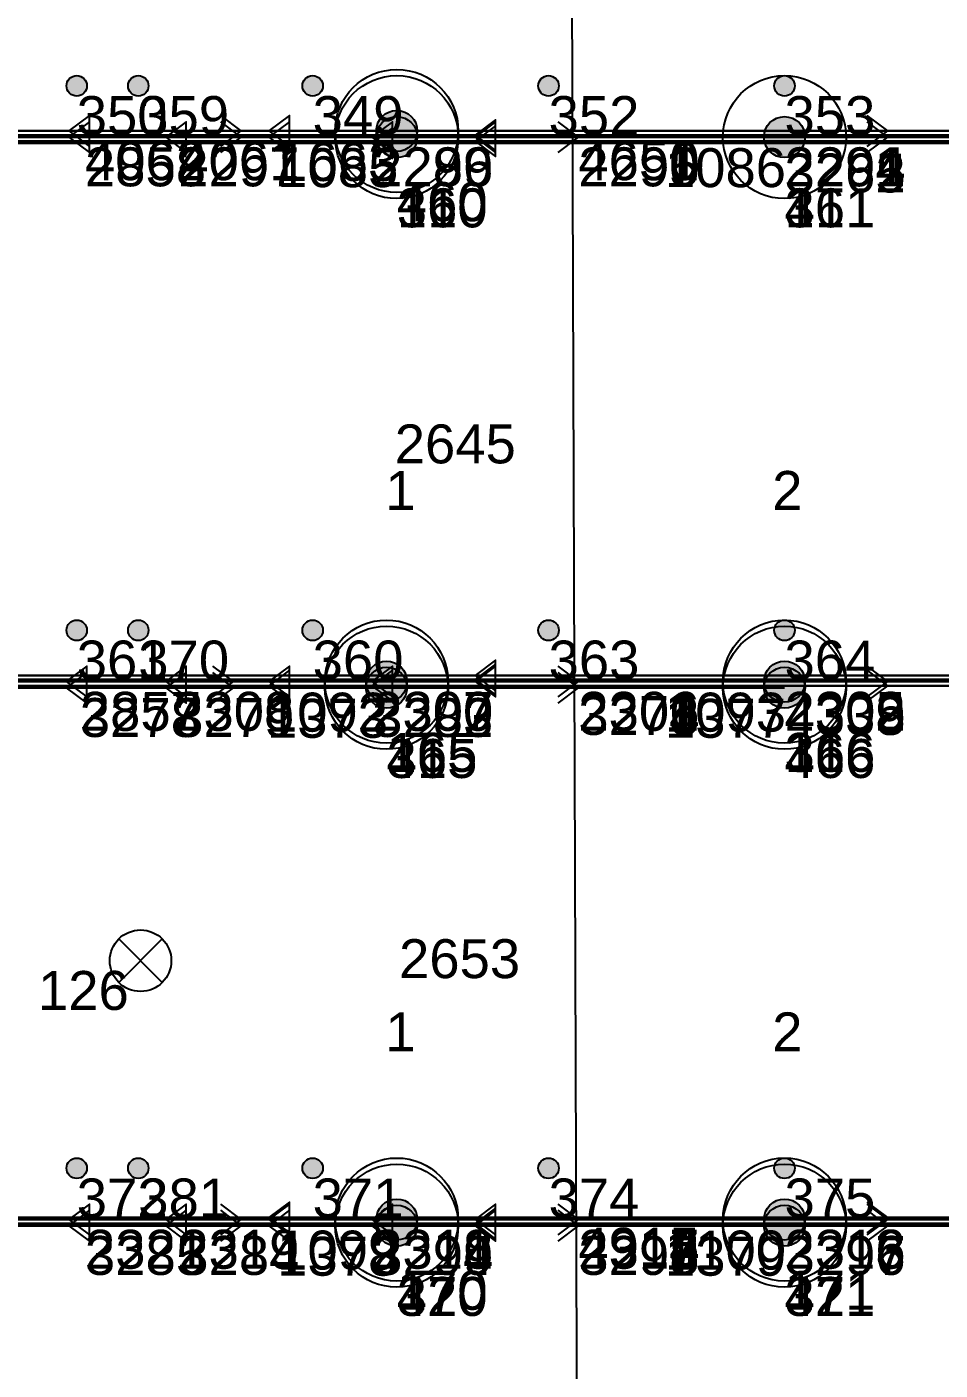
# Model space of a CAD drawing. Header units: millimetres. Extents: x 1508 to 209369, y 3688 to 146097.
# Drawn here: x 156937 to 161389, y 46276 to 52826 of the extents above; entities that cross this region are included whole.
import ezdxf

# ---------------------------------------------------------------- set-up
doc = ezdxf.new("R2010")
doc.units = ezdxf.units.MM
for name, color, linetype, true_color in [('Ndc8_Activity_DuiGao_Erceng', 1, 'Continuous', 0xff0000), ('Ndc8_Activity_DuiGao_ErcengID', 1, 'Continuous', 0xff0000), ('Ndc8_Activity_DuiGao_Sanceng', 1, 'Continuous', 0xff0000), ('Ndc8_Activity_DuiGao_SancengID', 1, 'Continuous', 0xff0000), ('Ndc8_Activity_DuiGao_Yiceng', 1, 'Continuous', 0xff0000), ('Ndc8_Activity_DuiGao_YicengID', 1, 'Continuous', 0xff0000), ('Ndc8_Cluster', 7, 'Continuous', 0x808000), ('Ndc8_Point', 7, 'Continuous', 0x000080), ('Ndc8_PointID', 7, 'Continuous', 0x000080), ('Ndc8_Reflector', 7, 'Continuous', 0x008000), ('Ndc8_ReflectorID', 7, 'Continuous', 0x008000), ('Ndc8_SD2_Bwd_LoadOperation', 5, 'Continuous', 0x0000ff), ('Ndc8_SD2_Bwd_LoadOperationID', 5, 'Continuous', 0x0000ff), ('Ndc8_SD2_Fwd_NoForkAutoAdjust', 5, 'Continuous', 0x0000ff), ('Ndc8_SD2_Fwd_NoForkAutoAdjustID', 5, 'Continuous', 0x0000ff), ('Ndc8_Spot', 1, 'Continuous', 0xff0000), ('Ndc8_SpotID', 1, 'Continuous', 0xff0000), ('Ndc8_Text', 7, 'Continuous', 0x000000)]:
    doc.layers.add(name, color=color, linetype=linetype, true_color=true_color)
doc.styles.add('Ndc8Style', font='arial.ttf', dxfattribs={"height": 0.2})

msp = doc.modelspace()

# ---------------------------------------------------------------- hatches: boundary and pattern name
at = {"layer": 'Ndc8_Point'}
h = msp.add_hatch(color=256, dxfattribs=at)
edge = h.paths.add_edge_path(flags=0)
edge.add_arc((158740, 52318), 100, 0, 360)
h = msp.add_hatch(color=256, dxfattribs=at)
edge = h.paths.add_edge_path(flags=0)
edge.add_arc((158740, 52288), 100, 0, 360)
h = msp.add_hatch(color=256, dxfattribs=at)
edge = h.paths.add_edge_path(flags=0)
edge.add_arc((160630, 52288), 100, 0, 360)
h = msp.add_hatch(color=256, dxfattribs=at)
edge = h.paths.add_edge_path(flags=0)
edge.add_arc((158690, 49633), 100, 0, 360)
h = msp.add_hatch(color=256, dxfattribs=at)
edge = h.paths.add_edge_path(flags=0)
edge.add_arc((160630, 49633), 100, 0, 360)
h = msp.add_hatch(color=256, dxfattribs=at)
edge = h.paths.add_edge_path(flags=0)
edge.add_arc((158690, 49603), 100, 0, 360)
h = msp.add_hatch(color=256, dxfattribs=at)
edge = h.paths.add_edge_path(flags=0)
edge.add_arc((160630, 49603), 100, 0, 360)
h = msp.add_hatch(color=256, dxfattribs=at)
edge = h.paths.add_edge_path(flags=0)
edge.add_arc((158740, 47010), 100, 0, 360)
h = msp.add_hatch(color=256, dxfattribs=at)
edge = h.paths.add_edge_path(flags=0)
edge.add_arc((160630, 47010), 100, 0, 360)
h = msp.add_hatch(color=256, dxfattribs=at)
edge = h.paths.add_edge_path(flags=0)
edge.add_arc((158740, 46980), 100, 0, 360)
h = msp.add_hatch(color=256, dxfattribs=at)
edge = h.paths.add_edge_path(flags=0)
edge.add_arc((160630, 46980), 100, 0, 360)
at = {"layer": 'Ndc8_Spot'}
h = msp.add_hatch(color=256, dxfattribs=at)
edge = h.paths.add_edge_path(flags=0)
edge.add_arc((157180, 52538), 50, 0, 360)
h = msp.add_hatch(color=256, dxfattribs=at)
edge = h.paths.add_edge_path(flags=0)
edge.add_arc((157480, 52538), 50, 0, 360)
h = msp.add_hatch(color=256, dxfattribs=at)
edge = h.paths.add_edge_path(flags=0)
edge.add_arc((158330, 52538), 50, 0, 360)
h = msp.add_hatch(color=256, dxfattribs=at)
edge = h.paths.add_edge_path(flags=0)
edge.add_arc((159480, 52538), 50, 0, 360)
h = msp.add_hatch(color=256, dxfattribs=at)
edge = h.paths.add_edge_path(flags=0)
edge.add_arc((160630, 52538), 50, 0, 360)
h = msp.add_hatch(color=256, dxfattribs=at)
edge = h.paths.add_edge_path(flags=0)
edge.add_arc((157180, 49883), 50, 0, 360)
h = msp.add_hatch(color=256, dxfattribs=at)
edge = h.paths.add_edge_path(flags=0)
edge.add_arc((157480, 49883), 50, 0, 360)
h = msp.add_hatch(color=256, dxfattribs=at)
edge = h.paths.add_edge_path(flags=0)
edge.add_arc((158330, 49883), 50, 0, 360)
h = msp.add_hatch(color=256, dxfattribs=at)
edge = h.paths.add_edge_path(flags=0)
edge.add_arc((159480, 49883), 50, 0, 360)
h = msp.add_hatch(color=256, dxfattribs=at)
edge = h.paths.add_edge_path(flags=0)
edge.add_arc((160630, 49883), 50, 0, 360)
h = msp.add_hatch(color=256, dxfattribs=at)
edge = h.paths.add_edge_path(flags=0)
edge.add_arc((157180, 47260), 50, 0, 360)
h = msp.add_hatch(color=256, dxfattribs=at)
edge = h.paths.add_edge_path(flags=0)
edge.add_arc((157480, 47260), 50, 0, 360)
h = msp.add_hatch(color=256, dxfattribs=at)
edge = h.paths.add_edge_path(flags=0)
edge.add_arc((158330, 47260), 50, 0, 360)
h = msp.add_hatch(color=256, dxfattribs=at)
edge = h.paths.add_edge_path(flags=0)
edge.add_arc((159480, 47260), 50, 0, 360)
h = msp.add_hatch(color=256, dxfattribs=at)
edge = h.paths.add_edge_path(flags=0)
edge.add_arc((160630, 47260), 50, 0, 360)

# ---------------------------------------------------------------- linework, layer by layer
at = {"layer": 'Ndc8_Activity_DuiGao_Erceng'}
for centre in [(158740, 52288), (160630, 52288), (160630, 49633), (158690, 49603), (158740, 46980), (160630, 46980)]:
    msp.add_circle(centre, 300, dxfattribs=at)
at = {"layer": 'Ndc8_Activity_DuiGao_Sanceng'}
for centre in [(158740, 52318), (160630, 52288), (158690, 49603), (160630, 49603), (158740, 46980), (160630, 46980)]:
    msp.add_circle(centre, 300, dxfattribs=at)
at = {"layer": 'Ndc8_Activity_DuiGao_Yiceng'}
for centre in [(158740, 52288), (160630, 52288), (158690, 49633), (160630, 49633), (158740, 47010), (160630, 47010)]:
    msp.add_circle(centre, 300, dxfattribs=at)
at = {"layer": 'Ndc8_Cluster'}
msp.add_lwpolyline([(153314, 55621), (153237, 17442), (159717, 17319), (159585, 55859), (155453, 55679), (155305, 56105), (158582, 58184), (158534, 58615), (155109, 56833), (154791, 57985), (154262, 57994), (153898, 55663)], close=True, dxfattribs=at)
at = {"layer": 'Ndc8_Point'}
for centre in [(158740, 52318), (158740, 52288), (160630, 52288), (158690, 49633), (160630, 49633), (158690, 49603), (160630, 49603), (158740, 47010), (160630, 47010), (158740, 46980), (160630, 46980)]:
    msp.add_circle(centre, 100, dxfattribs=at)
at = {"layer": 'Ndc8_Reflector'}
for p, q in [((157597, 48378), (157385, 48166)), ((157385, 48378), (157597, 48166))]:
    msp.add_line(p, q, dxfattribs=at)
msp.add_circle((157491, 48272), 150, dxfattribs=at)
at = {"layer": 'Ndc8_SD2_Bwd_LoadOperation'}
for points in [[(157880, 52393), (157980, 52318), (157880, 52243)], [(157880, 52363), (157980, 52288), (157880, 52213)], [(159525, 52363), (159625, 52288), (159525, 52213)], [(161032, 52393), (161132, 52318), (161032, 52243)], [(161032, 52363), (161132, 52288), (161032, 52213)], [(155699, 52318), (158740, 52318)], [(155699, 52288), (158740, 52288)], [(156609, 52318), (162640, 52318)], [(156609, 52298), (166660, 52298)], [(156609, 52288), (160630, 52288)], [(156609, 52288), (162640, 52288)], [(156609, 52288), (164650, 52288)], [(156609, 52288), (166660, 52288)], [(156609, 52268), (166660, 52268)], [(156609, 52258), (164650, 52258)], [(156609, 49663), (166660, 49663)], [(157842, 49708), (157942, 49633), (157842, 49558)], [(157842, 49678), (157942, 49603), (157842, 49528)], [(159525, 49708), (159625, 49633), (159525, 49558)], [(159525, 49678), (159625, 49603), (159525, 49528)], [(161032, 49708), (161132, 49633), (161032, 49558)], [(161032, 49688), (161132, 49613), (161032, 49538)], [(155699, 49633), (158690, 49633)], [(155699, 49603), (158690, 49603)], [(156609, 49643), (166660, 49643)], [(156609, 49633), (160630, 49633)], [(156609, 49633), (162640, 49633)], [(156609, 49633), (164650, 49633)], [(156609, 49633), (166660, 49633)], [(156609, 49613), (162640, 49613)], [(156609, 49613), (164650, 49613)], [(156609, 49603), (160630, 49603)], [(161032, 47095), (161132, 47020), (161032, 46945)], [(157880, 47085), (157980, 47010), (157880, 46935)], [(157880, 47055), (157980, 46980), (157880, 46905)], [(159525, 47085), (159625, 47010), (159525, 46935)], [(159525, 47055), (159625, 46980), (159525, 46905)], [(161032, 47085), (161132, 47010), (161032, 46935)], [(161032, 47055), (161132, 46980), (161032, 46905)], [(155699, 47010), (158740, 47010)], [(155699, 46980), (158740, 46980)], [(156609, 47020), (162640, 47020)], [(156609, 47010), (160630, 47010)], [(156609, 47010), (162640, 47010)], [(156609, 47010), (164650, 47010)], [(156609, 47010), (166660, 47010)], [(156609, 46990), (166660, 46990)], [(156609, 46980), (160630, 46980)], [(156609, 46980), (162640, 46980)], [(156609, 46980), (164650, 46980)], [(156609, 46980), (166660, 46980)]]:
    msp.add_lwpolyline(points, dxfattribs=at)
at = {"layer": 'Ndc8_SD2_Fwd_NoForkAutoAdjust'}
for points in [[(157142, 52318), (157242, 52243), (157242, 52393), (157142, 52318)], [(157142, 52288), (157242, 52213), (157242, 52363), (157142, 52288)], [(157614, 52288), (157714, 52213), (157714, 52363), (157614, 52288)], [(158117, 52318), (158217, 52243), (158217, 52393), (158117, 52318)], [(158117, 52288), (158217, 52213), (158217, 52363), (158117, 52288)], [(158619, 52288), (158719, 52213), (158719, 52363), (158619, 52288)], [(159122, 52298), (159222, 52223), (159222, 52373), (159122, 52298)], [(159122, 52288), (159222, 52213), (159222, 52363), (159122, 52288)], [(159122, 52268), (159222, 52193), (159222, 52343), (159122, 52268)], [(158740, 52318), (156609, 52318)], [(162640, 52318), (156609, 52318)], [(166660, 52298), (156609, 52298)], [(166660, 52288), (156609, 52288)], [(164650, 52288), (156609, 52288)], [(162640, 52288), (156609, 52288)], [(160630, 52288), (156609, 52288)], [(158740, 52288), (156609, 52288)], [(158619, 52258), (158719, 52183), (158719, 52333), (158619, 52258)], [(166660, 52268), (156609, 52268)], [(164650, 52258), (156609, 52258)], [(159122, 49663), (159222, 49588), (159222, 49738), (159122, 49663)], [(159122, 49643), (159222, 49568), (159222, 49718), (159122, 49643)], [(166660, 49663), (156609, 49663)], [(157129, 49633), (157229, 49558), (157229, 49708), (157129, 49633)], [(157129, 49603), (157229, 49528), (157229, 49678), (157129, 49603)], [(157614, 49633), (157714, 49558), (157714, 49708), (157614, 49633)], [(157614, 49603), (157714, 49528), (157714, 49678), (157614, 49603)], [(158117, 49633), (158217, 49558), (158217, 49708), (158117, 49633)], [(158117, 49613), (158217, 49538), (158217, 49688), (158117, 49613)], [(158619, 49633), (158719, 49558), (158719, 49708), (158619, 49633)], [(158619, 49613), (158719, 49538), (158719, 49688), (158619, 49613)], [(159122, 49633), (159222, 49558), (159222, 49708), (159122, 49633)], [(166660, 49643), (156609, 49643)], [(166660, 49633), (156609, 49633)], [(164650, 49633), (156609, 49633)], [(162640, 49633), (156609, 49633)], [(160630, 49633), (156609, 49633)], [(158690, 49633), (156609, 49633)], [(162640, 49613), (156609, 49613)], [(164650, 49613), (156609, 49613)], [(158690, 49603), (156609, 49603)], [(160630, 49603), (156609, 49603)], [(158117, 47020), (158217, 46945), (158217, 47095), (158117, 47020)], [(157142, 47010), (157242, 46935), (157242, 47085), (157142, 47010)], [(157142, 46980), (157242, 46905), (157242, 47055), (157142, 46980)], [(157614, 47010), (157714, 46935), (157714, 47085), (157614, 47010)], [(157614, 46980), (157714, 46905), (157714, 47055), (157614, 46980)], [(158117, 47010), (158217, 46935), (158217, 47085), (158117, 47010)], [(158117, 46980), (158217, 46905), (158217, 47055), (158117, 46980)], [(158619, 47010), (158719, 46935), (158719, 47085), (158619, 47010)], [(158619, 46980), (158719, 46905), (158719, 47055), (158619, 46980)], [(159122, 47010), (159222, 46935), (159222, 47085), (159122, 47010)], [(159122, 46990), (159222, 46915), (159222, 47065), (159122, 46990)], [(159122, 46980), (159222, 46905), (159222, 47055), (159122, 46980)], [(162640, 47020), (156609, 47020)], [(166660, 47010), (156609, 47010)], [(164650, 47010), (156609, 47010)], [(162640, 47010), (156609, 47010)], [(160630, 47010), (156609, 47010)], [(158740, 47010), (156609, 47010)], [(166660, 46990), (156609, 46990)], [(158740, 46980), (156609, 46980)], [(164650, 46980), (156609, 46980)], [(162640, 46980), (156609, 46980)], [(160630, 46980), (156609, 46980)], [(166660, 46980), (156609, 46980)]]:
    msp.add_lwpolyline(points, dxfattribs=at)
at = {"layer": 'Ndc8_Spot'}
for centre in [(157180, 52538), (157480, 52538), (158330, 52538), (159480, 52538), (160630, 52538), (157180, 49883), (157480, 49883), (158330, 49883), (159480, 49883), (160630, 49883), (157180, 47260), (157480, 47260), (158330, 47260), (159480, 47260), (160630, 47260)]:
    msp.add_circle(centre, 50, dxfattribs=at)

# ---------------------------------------------------------------- texts
at = {"layer": 'Ndc8_Activity_DuiGao_ErcengID', "style": 'Ndc8Style'}
for s, p in [('310', (158740, 51848)), ('311', (160630, 51848)), ('315', (158690, 49163)), ('316', (160630, 49193)), ('320', (158740, 46540)), ('321', (160630, 46540))]:
    msp.add_text(s, height=190, dxfattribs=at).set_placement(p)
at = {"layer": 'Ndc8_Activity_DuiGao_SancengID', "style": 'Ndc8Style'}
for s, p in [('460', (158740, 51878)), ('461', (160630, 51848)), ('465', (158690, 49163)), ('466', (160630, 49163)), ('470', (158740, 46540)), ('471', (160630, 46540))]:
    msp.add_text(s, height=190, dxfattribs=at).set_placement(p)
at = {"layer": 'Ndc8_Activity_DuiGao_YicengID', "style": 'Ndc8Style'}
for s, p in [('160', (158740, 51848)), ('161', (160630, 51848)), ('165', (158690, 49193)), ('166', (160630, 49193)), ('170', (158740, 46570)), ('171', (160630, 46570))]:
    msp.add_text(s, height=190, dxfattribs=at).set_placement(p)
at = {"layer": 'Ndc8_PointID', "style": 'Ndc8Style'}
for s, p in [('1663', (158157, 52074)), ('1085', (158157, 52044)), ('1086', (160047, 52044)), ('1092', (158107, 49389)), ('1373', (158107, 49359)), ('1093', (160047, 49389)), ('1377', (160047, 49359)), ('1099', (158157, 46766)), ('1378', (158157, 46736)), ('1100', (160047, 46766)), ('1379', (160047, 46736))]:
    msp.add_text(s, height=190, dxfattribs=at).set_placement(p)
at = {"layer": 'Ndc8_ReflectorID', "style": 'Ndc8Style'}
msp.add_text('126', height=190, dxfattribs=at).set_placement((156991, 48032))
at = {"layer": 'Ndc8_SD2_Bwd_LoadOperationID', "style": 'Ndc8Style'}
for s, p in [('4062', (157220, 52078)), ('4650', (159625, 52078)), ('2858', (157220, 52048)), ('2289', (158620, 52048)), ('2290', (159625, 52048)), ('3262', (160630, 52018)), ('2291', (160630, 52048)), ('2857', (157195, 49393)), ('2300', (158620, 49393)), ('2301', (159625, 49393)), ('2302', (160630, 49393)), ('3278', (157195, 49363)), ('3282', (158620, 49363)), ('3274', (159625, 49373)), ('4338', (160630, 49373)), ('4914', (159625, 46780)), ('3285', (157220, 46740)), ('2321', (157220, 46770)), ('3294', (158620, 46740)), ('2311', (158620, 46770)), ('3295', (159625, 46740)), ('2312', (159625, 46770)), ('3296', (160630, 46740)), ('2313', (160630, 46770))]:
    msp.add_text(s, height=190, dxfattribs=at).set_placement(p)
at = {"layer": 'Ndc8_SD2_Fwd_NoForkAutoAdjustID', "style": 'Ndc8Style'}
for s, p in [('4061', (157675, 52078)), ('4651', (159625, 52078)), ('2297', (157675, 52048)), ('2296', (158620, 52048)), ('2295', (159625, 52048)), ('3265', (160630, 52018)), ('2294', (160630, 52048)), ('2308', (157650, 49393)), ('2307', (158620, 49393)), ('2306', (159625, 49393)), ('2305', (160630, 49393)), ('3279', (157650, 49363)), ('3283', (158620, 49363)), ('3273', (159625, 49373)), ('4339', (160630, 49373)), ('4915', (159625, 46780)), ('3284', (157675, 46740)), ('2319', (157675, 46770)), ('3299', (158620, 46740)), ('2318', (158620, 46770)), ('3298', (159625, 46740)), ('2317', (159625, 46770)), ('3297', (160630, 46740)), ('2316', (160630, 46770))]:
    msp.add_text(s, height=190, dxfattribs=at).set_placement(p)
at = {"layer": 'Ndc8_SpotID', "style": 'Ndc8Style'}
for s, p in [('350', (157180, 52298)), ('359', (157480, 52298)), ('349', (158330, 52298)), ('352', (159480, 52298)), ('353', (160630, 52298)), ('361', (157180, 49643)), ('370', (157480, 49643)), ('360', (158330, 49643)), ('363', (159480, 49643)), ('364', (160630, 49643)), ('372', (157180, 47020)), ('381', (157480, 47020)), ('371', (158330, 47020)), ('374', (159480, 47020)), ('375', (160630, 47020))]:
    msp.add_text(s, height=190, dxfattribs=at).set_placement(p)
at = {"layer": 'Ndc8_Text', "char_height": 190, "attachment_point": 1, "style": 'Ndc8Style'}
for s, insert, width in [('2645\\P', (158730, 50887), 1288), ('1', (158684, 50660), 322), ('2', (160570, 50660), 322), ('2653', (158751, 48377), 1288), ('1', (158684, 48020), 322), ('2', (160570, 48020), 322)]:
    msp.add_mtext(s, dxfattribs=dict(at, insert=insert, width=width))

doc.saveas('drawing.dxf')
